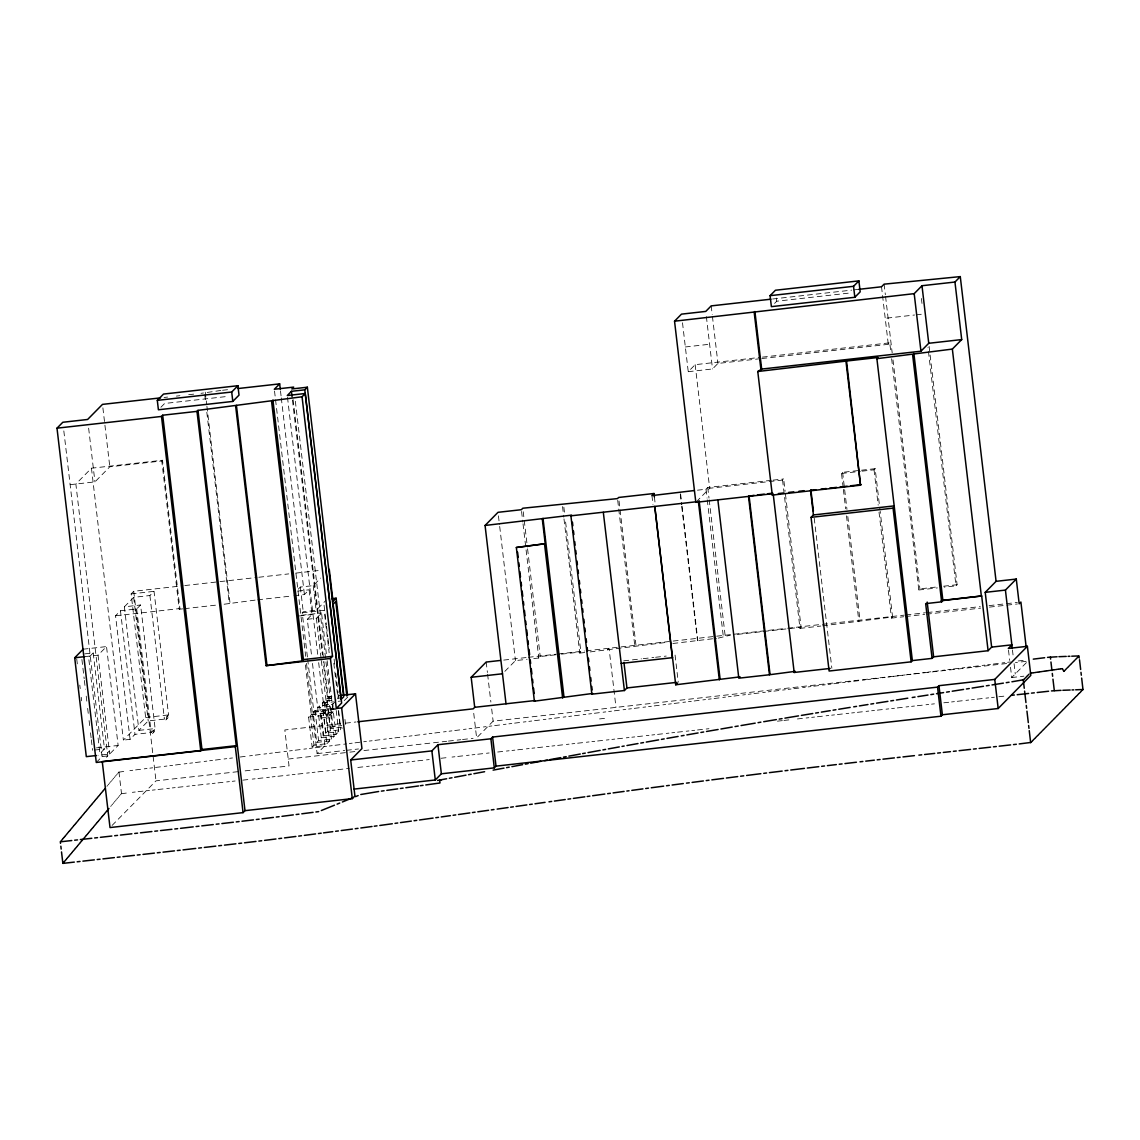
<?xml version="1.0" encoding="UTF-8"?>
<svg xmlns="http://www.w3.org/2000/svg" width="1140" height="1140" viewBox="0 0 1140 1140"><rect width="100%" height="100%" fill="white"/><g stroke="black" fill="none" stroke-linecap="round" stroke-linejoin="round"><path stroke-width="0.75" stroke-dasharray="5 3.75" d="M106.932 786.301L107.63 785.46M108.158 784.847L108.856 784.006M109.369 783.394L110.067 782.553M110.594 781.94L111.292 781.1M111.82 780.487L112.518 779.646M113.031 779.033L113.729 778.193M114.257 777.565L114.955 776.739M115.482 776.112L116.18 775.285M116.693 774.659L117.391 773.832M117.919 773.205L118.617 772.379M118.788 772.165L127.039 770.968M110.694 806.408L111.392 805.581M111.905 804.954L112.603 804.127M113.131 803.5L113.829 802.674M114.356 802.047L115.04 801.221M115.567 800.594L116.266 799.767M116.793 799.14L117.491 798.314M118.018 797.687L118.703 796.86M119.23 796.233L119.928 795.406M120.455 794.779L121.153 793.953M121.325 793.739L129.504 792.642M162.507 460.247L161.795 460.959L179.222 609.259L179.935 608.546L162.507 460.247L91.457 468.212L75.867 484.03L107.801 755.92L104.481 759.297M160.897 407.251L164.616 403.474L228.641 396.293M70.139 484.671L94.948 481.892L109.811 466.801L161.795 460.959M220.832 390.464L201.025 393.328M91.457 468.212L123.391 740.102L145.649 717.502L131.143 593.911L133.722 591.289L183.041 585.746M130.074 739.347L115.553 615.771L120.47 610.769L136.686 608.959L140.59 604.984L155.111 728.574L151.207 732.535L134.99 734.36L130.074 739.347L123.391 740.102M124.374 606.808L133.694 597.346L149.91 595.522L154.028 591.346L168.549 714.923L164.431 719.112L148.214 720.922L138.895 730.398L124.374 606.808L140.59 604.984M93.224 652.921L88.635 657.566L99.921 753.597L104.495 748.937L93.224 652.921L84.702 653.875M84.702 656.654L98.054 655.158L106.519 646.58L118.133 745.446L109.682 754.024L97.997 755.335M224.11 604.228L255.959 600.01M96.273 762.46L102.087 756.561L107.801 755.92M107.53 752.856L109.326 751.032M298.295 589.152L300.347 587.057L313.229 585.618L320.625 578.108M294.02 595.736L304.409 594.567L309.111 589.793L312.018 614.503L307.301 619.291L311.662 656.369M307.415 656.953L302.228 612.821L303.254 611.781L316.136 610.327L325.855 600.466M112.09 825.431L155.995 780.857L240.027 771.438M307.301 619.291L316.364 618.279L321.565 612.992L326.339 653.605M327.166 660.673L333.179 711.873L327.978 717.145L318.915 718.157L321.48 715.564L325 745.603L312.132 747.042L308.598 717.017L310.465 715.122L332.41 712.657M305.435 664.891L311.234 714.324L315.039 710.476L336.97 708.011M335.174 701.656L332.481 704.392L319.599 705.845L317.732 707.741L333.635 705.945M336.214 710.491L338.708 731.695L325.826 733.134L322.307 703.095L324.173 701.2L336.129 699.96M341.672 727.235L330.401 728.489L326.867 698.464L328.648 696.668L331.868 696.298M323.86 661.371L328.235 698.521L330.044 696.668L325.883 661.228M318.673 662.625L323.66 705.09L327.793 700.886L323.219 661.97M326.867 743.707L329.574 740.957L326.04 710.933L323.347 713.668L326.867 743.707L313.999 745.147L312.132 747.042M347.743 697.082L344.237 700.63L338.195 701.314M326.04 710.933L313.172 712.372L316.692 742.411L318.559 740.515L331.441 739.062L334.134 736.326L330.614 706.287L327.907 709.037L331.441 739.062M312.488 663.423L321.266 737.765L323.133 735.87L336.001 734.431L338.708 731.695M325.826 733.134L327.693 731.239L340.575 729.785L342.37 727.961M330.401 728.489L332.168 726.693L341.829 725.61M682.504 322.777L688.247 371.697L695.158 364.672L760.622 357.333M306.517 663.409L317.12 753.611L325 745.603M774.587 303.397L776.725 301.216L851.495 292.823M688.247 371.697L712.514 368.961L717.958 363.446L760.095 358.715M504.849 671.375L515.451 660.616L527.107 659.305M533.776 658.564L538.778 658.008L540.232 656.526L559.669 654.346M697.466 490.186L706.002 489.231L707.741 487.464L771.31 480.339M696.383 501.757L709.678 488.262L782.553 480.082L783.665 478.943L785.118 491.311M1006.634 663.551L493.121 721.178L476.62 737.922L473.414 710.548M563.986 518.914L579.747 653.092L580.859 651.966L565.312 519.555M761.862 358.516L888.288 344.337L889.756 342.841L890.796 351.661M607.335 650L609.045 648.261L615.985 707.384M590.093 651.923L667.869 642.205M843.158 487.592L841.505 473.456L842.617 472.33L859.745 470.407M672.871 643.487L716.59 638.3M862.054 471.162L874.038 469.808L875.149 468.683L879.923 509.295M718.3 638.115L730.455 635.18M782.553 480.082L799.981 628.382L801.092 627.257L785.332 493.078M822.51 625.846L892.577 616.982L880.137 511.062M891.623 358.73L918.797 589.993L919.909 588.881L936.809 586.972M879.026 512.188L891.466 618.108L892.577 616.982M1010.524 667.27L1011.722 677.53L1027.838 661.172L1015.469 662.554M129.889 770.611L132.739 770.269M135.589 769.913L146.989 768.502M149.825 768.16L152.674 767.804M155.525 767.448L166.924 766.037M169.775 765.695L172.625 765.339M175.475 764.983L186.874 763.586M189.724 763.23L192.575 762.874M195.424 762.532L206.825 761.121M209.674 760.765L212.524 760.423M215.374 760.067L226.774 758.656M229.624 758.314L232.474 757.957M240.212 757.003L246.724 756.19M249.575 755.848L252.424 755.492M255.274 755.136L266.674 753.74M269.524 753.383L272.375 753.027M275.224 752.685L286.625 751.274M289.474 750.918L292.325 750.576M295.174 750.22L306.575 748.809M309.424 748.453L312.274 748.111M315.125 747.755L326.524 746.344M329.375 746.002L332.21 745.645M335.06 745.289L346.46 743.893M349.31 743.536L352.16 743.18M355.01 742.838L366.41 741.428M369.26 741.071L372.11 740.729M374.96 740.373L386.36 738.962M389.21 738.606L392.06 738.264M394.91 737.908L406.31 736.497M409.16 736.155L412.01 735.799M414.86 735.443L426.26 734.046M429.11 733.69L431.96 733.334M434.81 732.991L446.21 731.581M449.06 731.225L451.91 730.868M454.76 730.526L466.16 729.116M469.01 728.759L471.86 728.417M474.71 728.061L486.11 726.65M488.96 726.308L491.81 725.952M494.66 725.596L506.06 724.199M508.91 723.843L511.76 723.487M514.61 723.13L525.996 721.734M528.846 721.378L531.696 721.022M534.546 720.68L545.946 719.269M548.796 718.913L551.646 718.571M554.496 718.214L565.896 716.803M568.746 716.462L571.596 716.105M574.446 715.749L585.846 714.338M588.696 713.996L591.546 713.64M594.396 713.284L605.796 711.887M608.646 711.531L611.496 711.175M614.346 710.833L625.746 709.422M628.596 709.066L631.446 708.724M634.296 708.368L645.696 706.957M648.546 706.615L651.396 706.259M654.246 705.902L665.646 704.491M668.496 704.149L671.346 703.793M674.196 703.437L685.596 702.041M688.446 701.684L691.296 701.328M694.146 700.986L705.532 699.575M708.382 699.219L711.232 698.877M714.082 698.521L725.482 697.11M728.332 696.754L731.182 696.412M734.032 696.055L745.432 694.645M748.282 694.303L751.132 693.947M753.982 693.59L765.382 692.194M768.232 691.837L771.082 691.481M773.932 691.139L785.332 689.728M788.182 689.372L791.032 689.03M793.882 688.674L805.282 687.263M808.132 686.907L810.982 686.565M813.832 686.209L825.232 684.798M828.082 684.456L830.932 684.1M833.782 683.744L845.182 682.347M848.032 681.991L850.882 681.635M853.732 681.293L865.132 679.882M867.982 679.526L870.832 679.169M873.682 678.827L885.082 677.417M887.918 677.06L890.768 676.718M893.618 676.362L905.018 674.951M907.868 674.609L910.718 674.253M913.568 673.897L924.968 672.5M927.818 672.144L930.668 671.788M933.518 671.432L944.918 670.035M947.768 669.679L950.618 669.322M953.468 668.981L964.868 667.57M967.718 667.214L970.568 666.872M973.418 666.515L984.818 665.105M987.668 664.763L990.518 664.406M993.368 664.05L1004.768 662.639M1007.618 662.297L1010.468 661.941M1018.205 660.986L1024.717 660.188M772.649 298.993L851.68 290.13M853.433 289.93L858.691 289.346M222.557 390.265L231.206 389.296M164.075 397.475L167.594 397.076M176.387 396.093L179.906 395.694M188.698 394.711L193.985 394.112M886.863 318.117L914.579 315.011M916.303 314.811L923.243 314.041M685.34 346.973L709.607 344.252M762.389 357.134L889.756 342.841M773.077 480.139L783.665 478.943M861.455 470.222L875.149 468.683M841.505 473.456L860.344 471.347M184.808 585.547L218.282 581.799M220.034 581.6L257.027 577.453M258.794 577.253L288.748 573.89M295.787 573.106L320.454 570.328M131.143 593.911L154.028 591.346M297.853 591.062L309.111 589.793M115.553 615.771L179.935 608.546M257.683 599.811L292.296 595.935M179.222 609.259L182.671 608.874M184.395 608.689L217.213 604.998M302.228 612.821L324.173 610.356L329.147 652.736M301.316 615.272L321.565 612.992M299.136 615.956L312.018 614.503M83.149 649.202L106.519 646.58M943.578 586.216L957.101 584.706L956.018 585.832L944.162 587.143M918.797 589.993L937.394 587.912M503.723 660.089L526.552 657.524M528.305 657.324L556.391 654.175M558.144 653.975L584.464 651.026M586.231 650.826L785.802 628.425M787.569 628.226L904.234 615.144M906.001 614.945L925.438 612.764M927.219 612.565L980.243 606.608M989.078 605.625L1017.365 602.447M561.436 654.146L580.859 651.966M737.523 634.382L801.092 627.257M579.747 653.092L588.368 652.123M799.981 628.382L820.786 626.045M891.466 618.108L903.707 616.74M905.459 616.541L924.711 614.389M926.45 614.189L980.699 608.105M989.449 607.121L1017.436 603.972M623.751 660.83L641.45 658.849M643.216 658.649L653.833 657.466M655.6 657.267L666.216 656.07M338.295 695.585L341.516 695.215M145.649 717.502L168.549 714.923M326.867 698.464L331.697 697.922M328.235 698.521L331.669 698.136M322.307 703.095L333.564 701.841M323.66 705.09L333.464 703.978M138.895 730.398L155.111 728.574M335.787 709.222L313.842 711.688L307.615 658.721M311.234 714.324L333.179 711.873M308.598 717.017L330.543 714.552M96.43 747.883L118.133 745.446M94.278 750.091L104.495 748.937M340.319 723.743L284.829 729.971L289.047 765.938L241.78 771.239M345.548 723.159L356.051 721.976M321.266 737.765L334.134 736.326M316.692 742.411L329.574 740.957M599.54 718.927L608.119 717.972M317.12 753.611L344.708 750.505M346.432 750.319L358.502 748.966M1011.722 677.53L1023.863 676.177M288.249 759.055L348.099 752.343M349.866 752.144L355.139 751.559M363.945 750.562L446.695 741.285M448.447 741.085L460.774 739.703M462.541 739.504L473.1 738.321M132.354 792.328L135.218 792.015M138.068 791.702L149.483 790.448M152.333 790.134L155.197 789.821M158.047 789.493L169.461 788.239M172.311 787.925L175.175 787.612M178.025 787.298L189.44 786.03M192.304 785.716L195.154 785.403M198.004 785.09L209.418 783.835M212.282 783.522L215.132 783.194M217.982 782.881L229.411 781.627M232.261 781.313L235.111 781M242.863 780.145L249.389 779.418M252.239 779.105L255.089 778.791M257.954 778.477L269.368 777.223M272.218 776.896L275.068 776.582M277.932 776.269L289.346 775.015M292.196 774.701L295.06 774.388M297.911 774.074L309.325 772.806M312.175 772.493L315.039 772.179M317.889 771.865L329.303 770.597M332.168 770.284L335.017 769.97M337.868 769.657L349.282 768.403M357.846 767.448L369.26 766.194M372.125 765.881L374.974 765.567M377.825 765.254L389.253 763.985M392.103 763.672L394.953 763.358M397.817 763.045L409.232 761.791M412.082 761.463L414.932 761.149M417.796 760.836L429.21 759.582M441.038 758.271L449.189 757.373M452.039 757.06L454.903 756.746M457.753 756.433L469.167 755.165M472.017 754.851L474.881 754.538M477.731 754.224L489.146 752.97M497.71 752.015L509.124 750.761M511.988 750.448L514.838 750.134M517.688 749.821L529.117 748.553M531.967 748.239L534.817 747.926M537.667 747.612L549.095 746.358M551.945 746.044L554.795 745.717M557.659 745.403L569.074 744.149M571.924 743.836L574.774 743.522M577.638 743.209L589.052 741.94M591.902 741.627L594.767 741.314M597.616 741L609.031 739.746M611.881 739.418L614.745 739.105M617.595 738.791L629.009 737.537M631.859 737.224L634.724 736.91M637.574 736.597L648.988 735.328M651.852 735.015L654.702 734.702M657.552 734.388L668.966 733.12M671.831 732.806L674.68 732.493M677.53 732.179L688.959 730.925M691.809 730.612L694.659 730.298M697.509 729.971L708.938 728.716M777.437 721.164L782.325 720.623M783.964 720.437L788.852 719.896M797.416 718.955L808.83 717.701M811.694 717.374L814.544 717.06M817.394 716.747L828.808 715.493M831.673 715.179L834.523 714.866M837.373 714.552L848.801 713.284M851.651 712.97L854.501 712.657M857.365 712.343L868.78 711.075M871.63 710.761L874.48 710.448M877.344 710.135L888.758 708.88M891.608 708.567L894.458 708.254M897.323 707.926L908.737 706.672M911.587 706.358L914.451 706.045M917.301 705.731L928.715 704.463M931.565 704.149L934.43 703.836M943.806 702.81L948.694 702.269M951.558 701.955L954.408 701.627M957.258 701.314L968.672 700.06M971.537 699.746L974.386 699.433M977.236 699.119L988.665 697.851M991.515 697.538L994.365 697.224M998.854 696.725L1005.38 696.013M1012.462 649.971L1013.26 656.811M1014.073 663.665L1015.27 673.925M1008.501 650.156L1009.712 660.416M929.1 346.361L957.101 584.692L955.99 585.817L927.989 347.486M921.405 298.481L922.018 303.668M884.113 284.159L885.352 294.719M885.566 296.486L892.178 352.844M893.005 359.898L919.909 588.881M881.519 286.781L888.288 344.337M874.038 469.808L878.185 505.12M842.617 472.33L846.963 509.409M847.804 516.477L860.03 620.63M843.372 489.359L845.652 508.768M846.479 515.836L858.919 621.77M814.216 518.159L831.858 668.24M776.354 298.082L776.725 301.216M711.189 305.891L712.215 314.612M712.429 316.364L717.958 363.446M706.373 316.607L712.514 368.961M695.158 364.672L709.678 488.262M707.741 487.464L708.995 498.066M709.194 499.833L725.168 635.764M706.002 489.231L707.042 498.066M707.256 499.819L723.43 637.531M680.594 493.876L681.834 504.464M682.048 506.231L697.808 640.409M680.281 494.19L681.52 504.778M681.734 506.545L697.495 640.723M675.065 655.072L678.243 682.19M654.403 497.026L655.229 504.094M651.938 495.587L652.978 504.407M619.034 501.001L619.861 508.07M620.074 509.822L636.034 645.767M617.709 500.36L634.923 646.893M563.858 507.186L564.485 512.487M562.533 506.559L563.787 517.147M523.231 511.746L527.378 547.058M527.578 548.824L540.232 656.526M521.564 511.461L522.804 522.063M523.018 523.83L538.778 658.008M498.436 515.85L499.477 524.671M499.691 526.438L515.451 660.616M486.182 662.055L487.407 672.486M487.607 674.225L490.87 702.041M491.696 708.995L493.121 721.178M344.95 719.426L345.562 724.726M338.737 695.286L339.15 698.82M334.12 659.191L334.946 666.259M335.773 673.341L338.067 692.792M338.267 694.559L337.996 698.806L333.464 660.317M338.666 711.175L340.319 725.311M338.295 710.363L340.575 729.785M324.073 605.24L324.9 612.237M325.099 613.976L326.339 624.478M326.539 626.231L327.779 636.719M327.978 638.471L329.218 648.974M332.481 704.392L336.001 734.431M295.346 401.251L325.684 659.462M328.648 696.668L332.168 726.693M293.108 399.57L323.66 659.604M292.467 400.168L322.392 654.901M313.229 585.618L316.136 610.327M316.364 618.279L321.138 658.877M321.352 660.644L327.978 717.145M324.173 701.2L327.693 731.239M287.494 397.29L317.832 655.557M319.599 705.845L323.133 735.87M280.483 390.878L281.096 396.15M281.295 397.903L304.409 594.567M315.039 710.476L318.559 740.515M300.347 587.057L303.254 611.781M274.526 391.049L305.691 656.327M310.465 715.122L313.999 745.147M205.257 392.203L206.696 404.501M206.91 406.253L230.009 602.918M204.744 394.682L205.57 401.707M206.81 412.253L229.297 603.644M167.68 715.806L167.908 717.858L165.642 720.152L165.4 718.115M166.54 716.96L166.782 718.998M149.91 595.522L164.431 719.112M154.285 729.401L154.527 731.438L152.261 733.747L152.019 731.709M153.159 730.555L153.387 732.593M136.686 608.959L151.207 732.535M133.722 591.289L155.995 780.857M133.694 597.346L148.214 720.922M102.885 407.849L104.723 423.453M104.923 425.192L109.811 466.801M120.47 610.769L134.99 734.36M88.635 428.155L94.948 481.892M118.959 771.965L121.496 793.526M98.054 655.158L109.682 754.024M63.826 430.934L102.087 756.561M81.909 659.49L82.736 666.472M82.935 668.225L84.175 678.699M84.374 680.452L85.4 689.173M86.227 696.155L86.84 701.399M87.652 708.382L88.279 713.611M89.091 720.594L89.704 725.838M90.53 732.821L91.143 738.05M91.343 739.803L92.582 750.277M76.722 658.906L77.335 664.15M79.8 685.097L80.199 688.589M81.225 697.324L81.638 700.815"/><path stroke-width="1.5" d="M60.548 841.562L61.246 840.722M61.774 840.109L62.472 839.268M62.999 838.641L63.683 837.815M64.211 837.188L64.909 836.361M65.436 835.734L66.134 834.908M66.662 834.281L67.346 833.454M67.873 832.827L68.571 832.001M69.098 831.373L69.796 830.547M70.31 829.92L71.008 829.094M71.535 828.466L72.233 827.64M72.761 827.013L73.459 826.187M73.972 825.56L74.67 824.733M75.197 824.106L75.895 823.279M76.423 822.652L77.121 821.826M77.634 821.199L78.332 820.373M78.86 819.745L79.558 818.919M80.085 818.292L80.783 817.451M81.296 816.839L81.995 815.998M82.522 815.385L83.22 814.544M83.747 813.931L84.445 813.091M84.959 812.478L85.657 811.637M86.184 811.024L86.882 810.184M87.41 809.571L88.108 808.73M88.621 808.103L89.319 807.277M89.846 806.65L90.544 805.823M91.072 805.196L91.77 804.37M92.283 803.743L92.981 802.916M93.509 802.289L94.207 801.463M94.734 800.836L95.432 800.009M95.945 799.382L96.643 798.556M97.171 797.929L97.869 797.102M98.396 796.475L99.08 795.649M99.608 795.022L100.306 794.195M100.833 793.568L101.531 792.742M102.059 792.115L102.742 791.288M103.27 790.661L103.968 789.835M104.495 789.208L105.194 788.381M63.085 863.123L63.783 862.296M64.31 861.669L65.008 860.843M65.522 860.216L66.22 859.389M66.747 858.762L67.445 857.935M67.973 857.308L68.671 856.482M69.184 855.855L69.882 855.029M70.409 854.402L71.108 853.561M71.635 852.948L72.333 852.107M72.846 851.495L73.544 850.654M74.072 850.041L74.77 849.2M75.297 848.587L75.995 847.747M76.508 847.134L77.207 846.293M77.734 845.681L78.432 844.84M78.959 844.213L79.643 843.386M80.171 842.759L80.869 841.933M81.396 841.306L82.094 840.479M82.621 839.852L83.306 839.026M83.833 838.399L84.531 837.572M85.058 836.945L85.757 836.119M86.27 835.492L86.968 834.665M87.495 834.038L88.193 833.212M88.721 832.585L89.419 831.758M89.932 831.131L90.63 830.305M91.157 829.678L91.855 828.851M92.383 828.224L93.081 827.398M93.594 826.771L94.292 825.944M94.82 825.317L95.518 824.491M96.045 823.864L96.743 823.023M97.256 822.41L97.954 821.569M98.482 820.957L99.18 820.116M99.707 819.503L100.405 818.663M100.918 818.05L101.617 817.209M102.144 816.596L102.842 815.756M103.37 815.143L104.068 814.302M104.581 813.675L105.279 812.848M105.806 812.222L106.504 811.395M107.032 810.768L107.73 809.942M108.243 809.315L108.941 808.488M302.057 396.777L332.538 656.312L330.415 658.464L336.3 708.496L341.644 703.067L305.278 393.5L302.057 396.777L197.975 410.372L196.992 411.369L236.251 745.66L201.965 749.507L200.754 750.733L96.273 762.46L57 428.17L62.814 422.27L87.609 419.477L102.486 404.386L160.555 397.874M157.306 400.368L163.519 394.07L237.904 385.719L239.015 395.124L232.802 401.423L158.403 409.773L157.306 400.368L231.705 392.018L237.904 385.719M57 428.17L161.495 416.442L162.692 415.216L196.992 411.369M280.269 389.125L279.656 383.867L274.312 389.267L293.678 387.101L291.868 388.954L307.358 387.215L343.724 696.782L341.145 699.39L304.779 389.823L307.358 387.215M304.779 389.823L291.427 391.319L287.294 395.523L305.278 393.5M96.316 755.521L86.312 756.647L74.699 657.78L83.149 649.202M235.652 406.139L266.133 665.674L302.057 660.943L303.411 659.576L332.538 656.312M332.538 601.849L336.129 598.215L347.543 695.315M341.929 695.329L355.509 693.804L361.95 748.581L350.692 759.995L354.911 795.962L352.288 798.627L244.986 810.668L243.062 812.62L110.01 827.555L102.258 761.563L235.31 746.629L236.251 745.66M772.094 493.762L695.827 502.327L674.538 321.195L681.478 314.141L705.76 311.419L711.189 305.891L770.897 299.193M506.018 703.808L485.07 525.469L498.023 512.316L521.351 509.708L522.818 508.226L617.51 498.593L618.621 497.468L653.99 493.506L654.403 497.026M336.3 708.496L341.644 707.897L355.509 693.804M485.07 525.469L571.61 515.138L570.912 515.836L591.86 694.174L624.407 690.527L626.943 687.947L676.476 682.39M591.86 694.174L592.558 693.462L534.389 701.186L516.349 547.499L545.205 543.709L542.298 519.042M770.084 295.673L775.442 290.244L858.89 280.882L860.187 291.854L854.829 297.284L771.381 306.646L770.084 295.673L853.547 286.311L858.89 280.882M674.538 321.195L914.194 293.65L921.989 285.727L954.95 282.036L960.279 276.607L996.075 581.329L985.216 592.358L991.643 647.107L988.095 650.712L933.631 656.825L932.093 658.379L912.356 660.587L911.131 661.827L829.108 671.033L811.053 517.346L813.419 514.952L893.703 505.946M516.349 547.499L545.205 543.709M603.317 512.33L624.407 690.527M912.356 660.587L876.888 358.673L878.028 357.504L846.55 361.038L860.515 485.184L772.293 495.088L757.772 371.512L761.663 369.075L920.949 351.206L928.744 343.283L961.704 339.578L954.95 282.036M357.789 721.791L473.2 708.838L474.696 707.313L471.176 677.288L486.182 662.055L500.218 660.473M653.99 493.506L651.938 495.587L694.046 490.57M350.692 759.995L431.875 750.89L437.945 744.719L490.884 738.777L492.594 737.053L937.55 687.121L938.975 685.682L994.764 679.411L1027.382 646.309L1030.802 675.393L998.184 708.51L942.381 714.766L940.956 716.205L496.014 766.137L494.304 767.861L441.365 773.803L435.295 779.974L354.113 789.094M757.772 371.512L846.55 361.038M534.389 701.186L535.016 700.544L474.696 707.313M754.11 495.273L748.51 496.413L769.457 674.752L738.806 678.186L717.858 499.847M772.293 495.088L773.219 494.133L794.181 672.472L830.134 668.439M876.888 358.673L952.356 349.082L961.704 339.578M621.215 663.409L672.529 657.652M672.386 657.794L654.759 506.431L675.707 684.77L677.402 683.045M675.707 684.77L740.116 676.861M811.053 517.346L893.076 508.141L894.302 506.915M769.457 674.752L795.293 671.346L794.181 672.472M932.093 658.379L925.666 603.63L941.64 601.834L942.894 600.566L981.668 595.964L988.095 650.712M985.216 592.358L1005.423 590.093L1016.281 579.063L1019.189 603.787L1020.899 602.048L1026.199 647.264M1011.921 681.777L1023.506 679.768M1023.706 679.554L1024.547 678.713M1025.173 678.072L1026 677.231M1026.627 676.59L1027.454 675.749M1028.081 675.108L1028.921 674.267M1063.834 671.375L1062.394 668.624M1064.048 671.161L1064.888 670.32M1065.501 669.679L1066.342 668.838M1066.969 668.197L1067.795 667.356M1068.422 666.715L1069.263 665.874M1069.89 665.233L1070.716 664.392M1071.344 663.751L1072.17 662.91M1072.797 662.269L1073.638 661.428M1074.265 660.787L1075.091 659.946M1075.718 659.305L1076.559 658.464M1077.172 657.837L1078.013 656.982M1078.639 656.355L1079.295 658.022M1019.203 743.935L1030.859 742.453M1031.073 742.24L1031.899 741.385M1032.527 740.758L1033.367 739.903M1033.994 739.276L1034.821 738.421M1035.448 737.794L1036.289 736.939M1036.901 736.312L1037.742 735.471M1038.369 734.83L1039.196 733.989M1039.822 733.348L1040.663 732.507M1041.29 731.866L1042.117 731.025M1042.744 730.384L1043.57 729.543M1044.197 728.902L1045.038 728.061M1045.665 727.42L1046.492 726.579M1047.119 725.938L1047.959 725.097M1048.572 724.47L1049.413 723.615M1050.04 722.988L1050.866 722.133M1051.493 721.506L1052.334 720.651M1052.961 720.024L1053.788 719.169M1054.415 718.542L1055.241 717.687M1055.868 717.06L1056.709 716.205M1057.336 715.578L1058.162 714.737M1058.789 714.096L1059.63 713.255M1060.243 712.614L1061.083 711.773M1061.71 711.132L1062.537 710.291M1063.164 709.65L1064.005 708.809M1064.632 708.168L1065.458 707.327M1066.085 706.686L1066.912 705.845M1067.539 705.204L1068.38 704.363M1069.006 703.722L1069.833 702.881M1070.46 702.254L1071.301 701.399M1071.914 700.772L1072.754 699.917M1073.381 699.29L1074.208 698.435M1074.835 697.808L1075.676 696.953M1076.303 696.326L1077.129 695.471M1077.756 694.844L1078.582 694.004M1079.21 693.362L1080.05 692.522M1080.677 691.88L1081.504 691.039M1082.131 690.398L1082.972 689.558L1081.66 678.072M321.309 810.54L334.476 805.196M337.098 804.127L339.734 803.059M342.37 801.99L352.887 797.715M355.523 796.646L358.16 795.577M360.781 794.509L378.651 791.502M446.652 778.748L437.546 780.444M449.331 778.25L452.01 777.765M454.689 777.266L465.989 775.157M468.526 774.687L471.205 774.188M473.884 773.704L484.6 771.709M493.107 770.127L503.994 768.118M506.53 767.648L509.209 767.149M511.903 766.65L522.647 764.669M525.341 764.171L528.034 763.672M530.713 763.173L540.745 761.321M544.635 760.608L547.314 760.109M550.022 759.611L560.795 757.615M563.488 757.117L566.181 756.632M568.874 756.134L580.274 754.024M582.597 753.597L585.29 753.113M587.998 752.614L600.167 750.377M602.903 749.892L605.625 749.393M608.361 748.894L619.291 746.914M622.027 746.415L624.193 746.03M626.957 745.531L637.987 743.551M640.751 743.066L643.516 742.568M646.266 742.069L658.635 739.874M661.414 739.39L664.207 738.891M666.986 738.406L678.115 736.44M681.264 735.884L684.057 735.4M686.864 734.901L698.079 732.949M700.886 732.464L703.693 731.98M706.486 731.481L718.115 729.486M720.936 729.001L732.208 727.064M735.029 726.565L738.207 726.038M741.043 725.553L755.207 723.145M758.043 722.66L760.879 722.176M763.715 721.706L776.369 719.582M779.219 719.098L782.054 718.628M784.904 718.143L798.527 715.877M801.377 715.407L812.777 713.526M815.613 713.056L818.463 712.586M821.313 712.115L830.219 710.662M833.069 710.192L835.919 709.721M838.769 709.265L850.169 707.399M853.718 706.828L856.568 706.373M859.418 705.917L867.968 704.534M870.818 704.078L873.668 703.608M876.518 703.152L887.889 701.356M890.739 700.901L893.575 700.459M896.425 700.003L907.796 698.193M936.496 693.704L943.606 692.578M946.528 692.137L949.364 691.681M952.214 691.225L963.585 689.429M966.421 688.988L969.271 688.532M972.106 688.076L983.492 686.28M986.328 685.824L989.178 685.382M992.014 684.926L1003.385 683.131M1006.235 682.675L1009.071 682.233M912.228 697.509L915.064 697.067M917.899 696.611L927.989 695.044M930.824 694.602L933.66 694.146M1030.332 673.213L1031.258 673.084M1031.942 672.985L1032.854 672.856M1033.538 672.757L1034.465 672.629M1035.149 672.529L1036.061 672.401M1036.745 672.301L1037.671 672.173M1038.355 672.073L1039.267 671.945M1039.951 671.845L1040.877 671.702M1041.561 671.603L1042.473 671.474M1043.157 671.375L1044.069 671.246M1044.767 671.147L1045.679 671.018M1046.363 670.918L1047.275 670.79M1047.974 670.691L1048.885 670.562M1049.57 670.462L1050.481 670.334M1051.18 670.235L1052.092 670.106M1052.776 670.007L1053.688 669.864M1054.372 669.779L1055.298 669.636M1055.982 669.536L1056.894 669.408M1057.578 669.308L1058.504 669.18M1059.188 669.08L1060.1 668.952M1060.784 668.852L1061.71 668.724M450.4 815.656L441.237 816.938M453.093 815.285L455.786 814.901M458.48 814.516L469.851 812.92M472.402 812.564L475.095 812.179M477.803 811.794L488.59 810.284M491.283 809.899L493.976 809.528M497.14 809.087L508.084 807.548M441.479 779.789L439.641 780.045L439.983 782.981L425.761 784.961M381.373 791.131L384.095 790.747M386.802 790.376L397.675 788.866M400.397 788.481L403.118 788.111M405.84 787.726L418.522 785.959M420.332 785.716L423.054 785.332M510.635 807.191L513.342 806.806M516.049 806.422L526.865 804.911M529.573 804.527L532.28 804.156M392.317 823.75L379.82 825.474M395.024 823.365L397.746 822.995M400.468 822.61L411.341 821.099M414.062 820.729L416.77 820.344M419.492 819.973L433.086 818.078M435.793 817.694L438.515 817.323M534.988 803.771L545.062 802.361M548.981 801.819L551.689 801.434M554.396 801.064L565.24 799.539M567.948 799.169L570.67 798.784M573.377 798.413L584.834 796.817M587.186 796.49L589.893 796.105M592.615 795.734L604.856 794.039M607.606 793.668L610.356 793.298M613.106 792.913L624.093 791.417M626.843 791.046L629.038 790.747M631.817 790.376L642.917 788.88M645.696 788.51L648.475 788.139M651.254 787.769L663.694 786.13M374.233 826.215L377.026 825.844M360.824 827.982L372.011 826.5M315.88 811.979L318.687 811.609M666.487 785.759L669.294 785.389M672.087 785.018L683.288 783.551M318.416 833.554L321.209 833.183M323.546 832.87L332.794 831.659M335.602 831.288L338.395 830.932M341.202 830.561L352.417 829.079M355.224 828.723L358.031 828.352M301.801 813.803L313.072 812.35M686.451 783.137L689.273 782.767M692.094 782.41L703.38 780.957M706.202 780.587L709.023 780.216M304.337 835.378L315.595 833.91M296.144 814.53L298.965 814.174M281.965 816.34L293.308 814.886M298.666 836.105L301.502 835.734M284.501 837.9L295.844 836.461M276.279 817.052L279.115 816.696M711.845 779.86L723.544 778.378M726.38 778.022L737.723 776.582M278.815 838.613L281.651 838.256M1033.268 659.134L1044.668 657.723M1047.518 657.367L1057.079 656.768M262.029 818.819L273.429 817.409M740.573 776.226L743.765 775.827M746.615 775.471L760.865 773.69M763.729 773.348L766.579 772.991M264.565 840.394L275.966 838.969M769.429 772.635L782.168 771.082M785.033 770.726L787.897 770.384M790.747 770.027L804.455 768.374M256.315 819.518L259.165 819.176M258.837 841.092L261.701 840.736M241.979 821.242L253.451 819.874M807.334 768.032L818.791 766.664M821.655 766.322L824.534 765.98M244.516 842.802L255.973 841.434M827.398 765.638L836.347 764.584M839.211 764.242L842.09 763.914M844.954 763.572L856.425 762.232M180.505 828.338L193.23 826.856M196.094 826.529L198.959 826.201M236.237 821.911L239.115 821.569M216.172 824.22L219.037 823.892M221.901 823.565L233.372 822.239M860.002 761.819L862.866 761.491M865.73 761.149L874.337 760.166M877.216 759.824L880.08 759.497M238.773 843.472L241.652 843.144M183.041 849.899L195.752 848.431M198.631 848.103L201.495 847.761M218.695 845.794L221.573 845.452M224.438 845.125L235.909 843.799M201.78 825.873L213.251 824.562M204.316 847.448L215.788 846.136M960.279 276.607L884.113 284.159L881.519 286.781L858.691 289.346M238.132 388.526L279.656 383.867M570.912 515.836L696.383 501.757M757.487 494.903L764.227 494.147M767.591 493.762L772.649 493.193M778.364 493.563L783.508 492.979M788.638 492.409L793.782 491.839M798.912 491.255L804.056 490.684M815.756 489.716L810.526 490.3L813.419 514.952M820.985 489.131L826.215 488.533M829.692 488.148L836.66 487.364M840.152 486.98L847.12 486.196M850.611 485.797L861.071 484.628M331.597 598.714L336.129 598.215M74.699 657.78L84.702 656.654M996.075 581.329L1016.281 579.063M266.133 665.674L330.415 658.464M941.255 600.495L981.668 595.964M471.176 677.288L502.498 673.769M991.643 647.107L1011.864 644.841L1008.302 648.446L1027.382 646.309M71.777 840.536L60.335 841.819L60.506 843.344M74.642 840.209L77.506 839.895M80.356 839.567L91.813 838.285M94.663 837.971L97.527 837.644M100.391 837.33L111.834 836.033M114.698 835.72L117.562 835.392M120.427 835.078L131.87 833.796M134.734 833.468L137.584 833.155M140.448 832.827L151.891 831.544M154.755 831.217L157.619 830.903M160.484 830.576L171.926 829.293M174.791 828.98L177.655 828.652M882.944 759.169L894.387 757.886M897.251 757.558L900.115 757.245M902.98 756.917L914.423 755.635M943.307 752.443L950.461 751.645M953.396 751.331L956.26 751.004M959.125 750.69L970.568 749.408M973.432 749.08L976.282 748.752M979.146 748.439L990.589 747.156M993.453 746.828L996.317 746.515M999.181 746.187L1010.624 744.904M1013.489 744.591L1016.353 744.263M74.314 862.097L62.871 863.393L61.517 851.936M77.178 861.783L80.028 861.455M82.892 861.142L94.335 859.859M97.199 859.531L100.064 859.218M102.928 858.89L114.371 857.608M117.235 857.28L120.099 856.966M122.949 856.639L134.406 855.356M137.256 855.043L140.12 854.715M142.984 854.402L154.427 853.119M157.291 852.791L160.156 852.464M163.02 852.15L174.463 850.868M177.327 850.54L180.177 850.226M1011.494 695.329L1014.344 695.015M1017.208 694.702L1028.622 693.448M1031.472 693.134L1034.322 692.821M1037.186 692.507L1048.601 691.239M1051.451 690.926L1061.027 690.356M918.883 755.136L921.733 754.823M924.583 754.509L934.743 753.398M937.607 753.084L940.457 752.756M1058.903 656.697L1066.228 656.412M1068.066 656.341L1069.89 656.269M1071.728 656.198L1079.053 655.928M1062.851 690.284L1070.175 690.014M1072.013 689.942L1073.837 689.871M1075.676 689.8L1083 689.515M1079.509 659.747L1080.649 669.479M1080.976 672.344L1081.319 675.208M1050.368 657.025L1050.61 659.12M1050.952 661.984L1051.949 670.577M1052.291 673.427L1052.633 676.291M1052.961 679.155L1054.315 690.612M1023.293 679.981L1024.262 688.261M1024.603 691.125L1025.943 702.582M1026.285 705.446L1026.613 708.296M1026.955 711.161L1028.294 722.618M1028.636 725.482L1028.978 728.346M1029.249 730.64L1030.66 742.653M1005.423 590.093L1012.263 648.261M994.764 679.411L998.184 708.51M952.356 349.082L981.383 596.249M921.989 285.727L928.744 343.283M914.194 293.65L920.949 351.206M913.867 353.4L942.894 600.566M912.613 354.668L941.64 601.834M938.975 685.682L942.381 714.766M937.55 687.121L940.956 716.205M927.19 602.077L933.631 656.825M893.076 508.141L911.131 661.827M853.547 286.311L854.829 297.284M845.994 361.608L860.515 485.184M810.896 489.915L813.39 511.105M754.908 311.519L761.663 369.075M754.181 312.246L760.95 369.802M749.065 495.843L770.013 674.182M720.095 679.112L699.134 500.774L698.393 501.529L719.34 679.868M623.951 662.525L626.943 687.947M572.437 522.191L572.85 525.725M573.477 531.026L573.89 534.56M574.717 541.614L575.13 545.148M575.757 550.449L576.17 553.983M576.997 561.037L577.424 564.571M578.037 569.872L578.45 573.406M579.291 580.459L579.704 583.994M580.317 589.295L580.745 592.828M581.571 599.882L581.984 603.416M582.611 608.717L583.024 612.251M583.851 619.305L584.264 622.839M584.891 628.14L585.305 631.674M586.131 638.728L586.544 642.262M587.171 647.563L587.584 651.097M588.411 658.151L588.824 661.684M589.451 666.986L589.865 670.505M590.691 677.573L591.104 681.107M591.731 686.408L592.144 689.928M542.996 518.344L563.944 696.683M544.578 544.336L562.633 698.022M517.589 552.173L518.216 557.474M518.828 562.775L519.256 566.295M519.869 571.596L520.495 576.897M521.122 582.198L521.536 585.732M522.149 591.033L522.776 596.334M523.403 601.635L523.816 605.169M524.443 610.456L525.055 615.757M525.683 621.058L526.096 624.592M526.723 629.893L527.336 635.194M527.962 640.495L528.376 644.029M529.003 649.33L529.63 654.616M530.243 659.918L530.656 663.452M531.283 668.753L531.91 674.053M532.537 679.355L532.95 682.889M533.563 688.19L534.19 693.491M492.594 737.053L496.014 766.137M490.884 738.777L494.304 767.861M437.945 744.719L441.365 773.803M431.875 750.89L435.295 779.974M346.845 696.027L335.744 601.564L333.137 604.214L343.824 695.186M329.261 569.345L332.78 599.355M341.644 707.897L352.288 798.627M291.427 391.319L292.054 396.635M272.916 400.04L303.411 659.576M271.577 401.408L302.057 660.943M236.422 405.356L266.917 664.891M231.705 392.018L232.802 401.423M197.975 410.372L244.986 810.668M235.31 746.629L243.062 812.62M162.692 415.216L201.965 749.507M161.495 416.442L200.754 750.733M60.848 846.208L61.189 849.072"/></g></svg>
